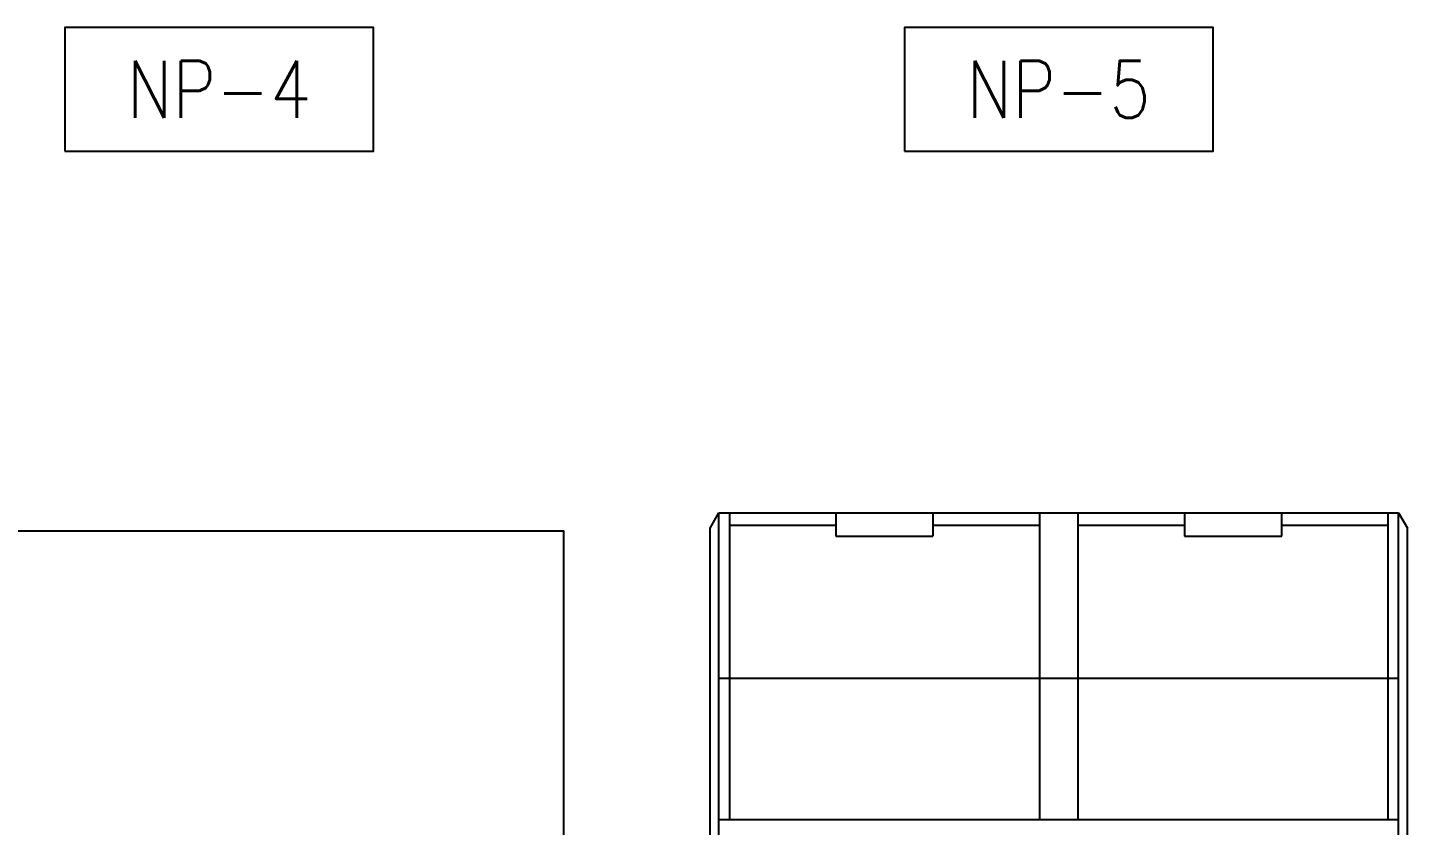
# Model space of a CAD drawing. Header units: inches. Extents: x -1 to 303, y -2 to 61.
# Drawn here: x 41.427 to 44.948, y 32.006 to 34.042 of the extents above; entities that cross this region are included whole.
import ezdxf
from ezdxf.enums import TextEntityAlignment as Align

# ---------------------------------------------------------------- set-up
doc = ezdxf.new("R2010")
doc.units = ezdxf.units.IN
doc.header["$LTSCALE"] = 0.75
doc.header["$MEASUREMENT"] = 0
doc.layers.add('1', color=7, linetype='Continuous')
doc.layers.add('PITEM', color=20, linetype='Continuous')
doc.styles.add('ROMANS', font='romans.shx', dxfattribs={"width": 0.85})

# ---------------------------------------------------------------- blocks, each defined once
blk = doc.blocks.new('PS_24vdc_3A-2938730')
at = {"layer": '1', "color": 3}
for p, q in [((0, 1.9095), (0.0227, 1.9488)), ((0.0227, -1.9488), (0.0227, 1.9488)), ((0.0227, 1.9488), (1.7568, 1.9488)), ((0.0492, 1.9488), (0.0492, 1.1654)), ((0.3209, 1.9488), (0.3209, 1.8898)), ((0.5689, 1.9488), (0.5689, 1.8898)), ((0.8406, 1.9488), (0.8406, 1.1654)), ((0.939, 1.1654), (0.939, 1.9488)), ((1.2106, 1.9488), (1.2106, 1.8898)), ((1.4587, 1.8898), (1.4587, 1.9488)), ((1.7303, 1.1654), (1.7303, 1.9488)), ((1.7568, 1.9488), (1.7796, 1.9095)), ((1.7568, -1.9488), (1.7568, 1.9488)), ((0, -1.9095), (0, 1.9095)), ((0.0492, 1.9173), (0.3209, 1.9173)), ((0.5689, 1.9173), (0.8406, 1.9173)), ((0.939, 1.9173), (1.2106, 1.9173)), ((1.4587, 1.9173), (1.7303, 1.9173)), ((1.7796, -1.9095), (1.7796, 1.9095)), ((0.3209, 1.8898), (0.5689, 1.8898)), ((1.2106, 1.8898), (1.4587, 1.8898)), ((0.0227, 1.5276), (1.7568, 1.5276)), ((1.7568, 1.1654), (0.0227, 1.1654))]:
    blk.add_line(p, q, dxfattribs=at)
blk = doc.blocks.new('ADHESIVENAMEPLATE')
blk.add_lwpolyline([(40.8039, 6.2642), (40.0165, 6.2642), (40.0165, 6.5791), (40.8039, 6.5791)], close=True)
at = {"layer": 'PITEM', "style": 'ROMANS', "width": 0.85}
blk.add_attdef('NP_NO', text='', height=0.145, dxfattribs=at).set_placement((40.4102, 6.4216), align=Align.MIDDLE)

msp = doc.modelspace()

# ---------------------------------------------------------------- linework, layer by layer
at = {"ltscale": 2}
msp.add_lwpolyline([(41.0355332, 32.7566218), (41.0355332, 29.0066218), (42.7955332, 29.0066218), (42.7955332, 32.7566218)], close=True, dxfattribs=at)

# ---------------------------------------------------------------- block references
ref = msp.add_blockref('ADHESIVENAMEPLATE', (82.3257515, 27.4625265), dxfattribs=dict(xscale=-1))
ref.add_attrib('NP_NO', 'NP-4', dxfattribs={"layer": 'PITEM', "height": 0.14499627, "style": 'ROMANS', "width": 0.85}).set_placement((41.9155332, 33.8841755), align=Align.MIDDLE)
ref = msp.add_blockref('ADHESIVENAMEPLATE', (84.4683118, 27.4625265), dxfattribs=dict(xscale=-1))
ref.add_attrib('NP_NO', 'NP-5', dxfattribs={"layer": 'PITEM', "height": 0.14499627, "style": 'ROMANS', "width": 0.85}).set_placement((44.0580934, 33.8841755), align=Align.MIDDLE)
at = {"linetype": 'Continuous', "lineweight": 0}
msp.add_blockref('PS_24vdc_3A-2938730', (43.1683178, 30.8544864), dxfattribs=at)

doc.saveas('drawing.dxf')
